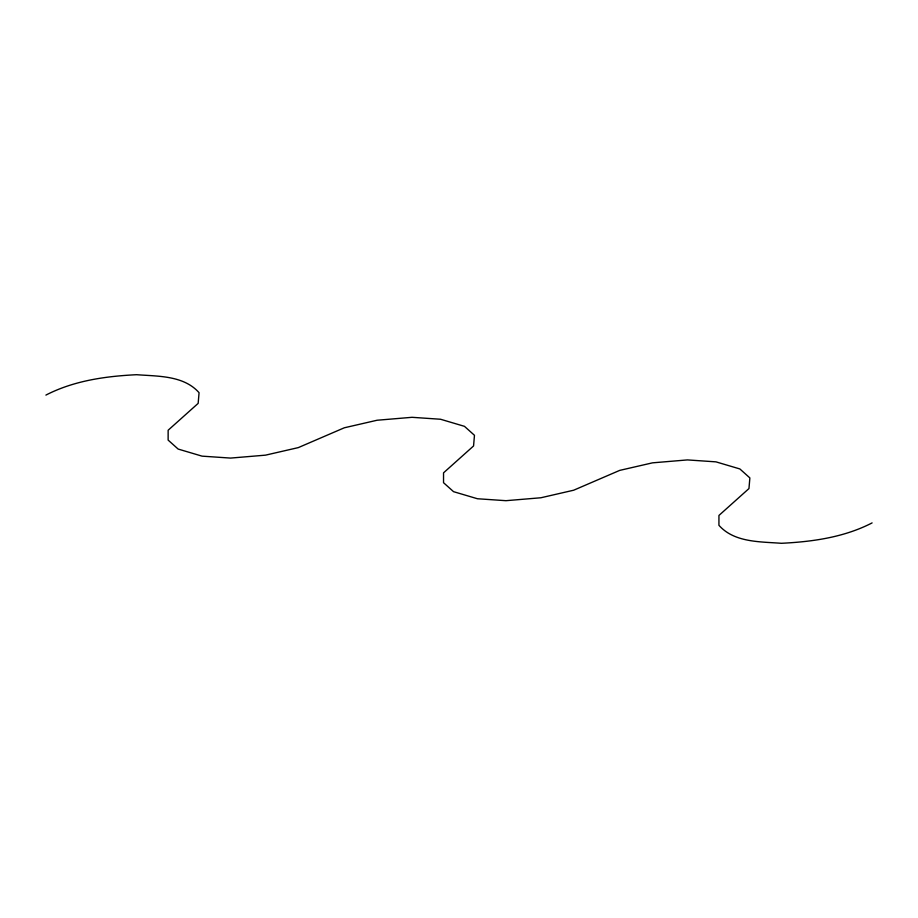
<?xml version="1.0" encoding="UTF-8"?>
<svg xmlns="http://www.w3.org/2000/svg" width="918" height="918" viewBox="0 0 918 918"><rect width="100%" height="100%" fill="white"/><g stroke="black" fill="none" stroke-linecap="round" stroke-linejoin="round"><path stroke-width="1.38" d="M45.9 395.096C73.899 380.649 105.524 376.231 136.633 374.705C157.907 376.357 183.703 375.324 199.068 392.697L198.162 403.369L168.143 430.232L168.132 440.089L178.149 449.063L202.052 456.143L230.567 458.082L265.497 455.156L298.281 447.617L344.319 427.788L377.103 420.237L412.033 417.311L440.548 419.251L464.451 426.331L474.468 435.304L473.562 445.964L443.543 472.839L443.532 482.696L453.549 491.669L477.452 498.749L505.967 500.689L540.897 497.763L573.681 490.212L619.719 470.383L652.503 462.844L687.433 459.918L715.948 461.857L739.851 468.937L749.868 477.911L748.962 488.571L718.943 515.446L718.932 525.303C734.297 542.676 760.093 541.643 781.367 543.295C812.476 541.769 844.101 537.351 872.1 522.904"/></g></svg>
